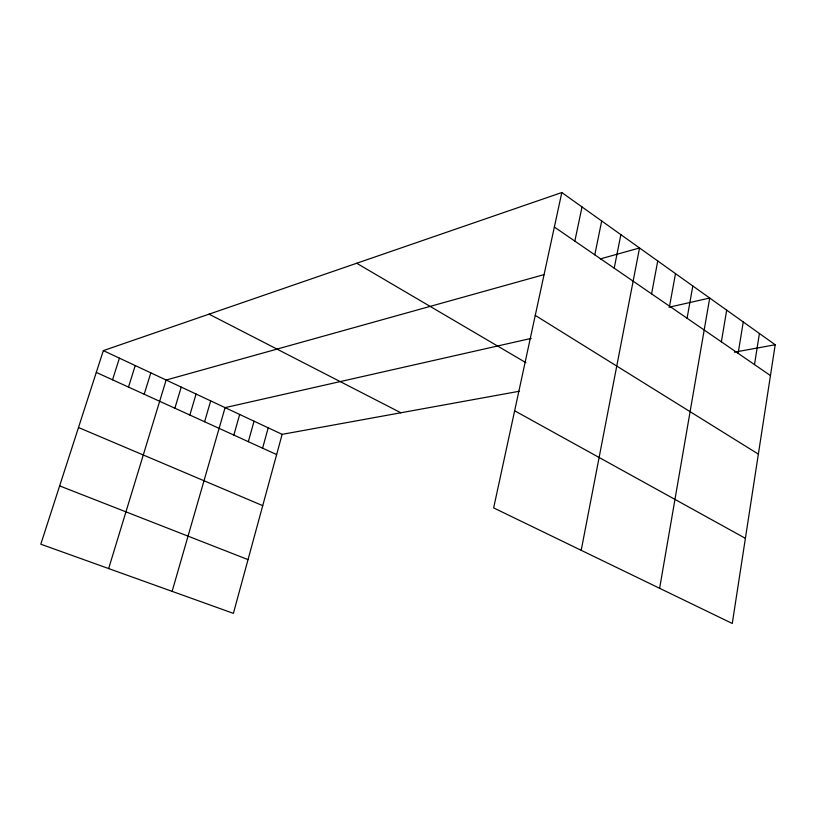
<?xml version="1.0" encoding="UTF-8"?>
<svg xmlns="http://www.w3.org/2000/svg" width="816" height="816" viewBox="0 0 816 816"><rect width="100%" height="100%" fill="white"/><g stroke="black" fill="none" stroke-linecap="round" stroke-linejoin="round"><path stroke-width="1.22" d="M775.2 344.76L732.278 623.475L493.649 507.909L561.816 192.525L775.2 344.76L734.451 352.155M754.494 364.599L759.421 333.499M738.133 353.348L743.254 321.963M721.375 341.833L726.689 310.141M659.624 588.285L709.706 298.034L669.008 307.234M687.082 318.26L692.815 285.977M669.548 306.214L675.495 273.625M651.576 293.852L657.747 260.957M581.206 550.31L639.54 247.972L600.301 258.917M614.213 268.168L620.864 234.651M594.793 254.816L601.698 220.973M574.841 241.108L582.022 206.938M519.16 391.282L282.142 434.347L233.396 613.367L40.8 544.201L103.336 350.615L561.816 192.525M262.589 448.178L268.209 427.819M248.319 441.68L254.062 421.199M233.835 435.071L239.69 414.467M172.125 591.365L225.083 407.633L531.206 338.395M204.592 421.75L210.691 400.891M189.853 415.038L196.075 394.046M174.879 408.214L181.223 387.09M108.65 568.568L166.138 380.032L544.119 274.594M144.197 394.24L150.817 372.851M128.489 387.08L135.242 365.558M112.526 379.807L119.422 358.153M59.639 485.897L248.033 559.613M78.499 427.513L262.732 505.645M96.298 372.412L276.634 454.573M103.336 350.615L282.142 434.347M209.049 314.16L400.85 412.774M514.641 410.785L745.396 538.336M356.714 263.252L525.871 362.651M535.255 315.394L758.36 454.114M554.36 227.032L770.457 375.564"/></g></svg>
